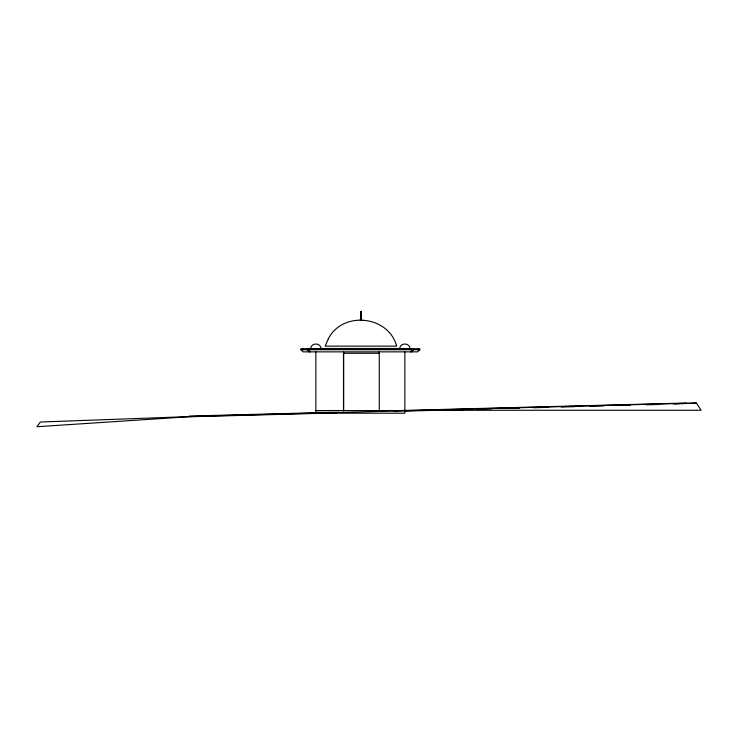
<?xml version="1.0" encoding="UTF-8"?>
<svg xmlns="http://www.w3.org/2000/svg" width="738" height="738" viewBox="0 0 738 738"><rect width="100%" height="100%" fill="white"/><g stroke="black" fill="none" stroke-linecap="round" stroke-linejoin="round"><path stroke-width="1.11" d="M360.947 314.831L360.753 319.785M361.02 312.183L361.251 311.279L361.085 311.768M360.937 314.868L360.993 314.01M361.122 313.991L360.919 311.713M310.799 347.792C311.906 342.764 319.803 342.764 320.91 347.792M399.784 347.792C400.891 342.764 408.797 342.764 409.904 347.792M360.845 314.868L361.426 319.886M410.762 351.86L412.699 349.72L412.699 348.714M411.555 351.86L413.52 349.72L413.52 348.714M419.774 349.72L417.56 351.86L303.134 351.86L300.929 349.72L300.929 348.714L419.774 348.714L419.774 349.72L300.929 349.72M425.005 410.273L701.1 410.273L696.423 403.031L673.96 404.055M361.002 315.855L361.002 316.436M361.002 317.165L361.002 317.746M189.029 416.075L315.679 412.754M393.972 410.697L686.414 403.031M696.423 403.031L203.716 416.075L40.396 422.025L36.9 426.721L188.098 416.804L336.685 412.902M404.599 411.121L464.46 409.553M477.117 409.221L492.089 408.824M504.746 408.492L519.709 408.105M533.528 407.745L548.491 407.348M561.157 407.016L574.967 406.656M589.93 406.26L603.749 405.9M617.558 405.54L619.865 405.476M622.162 405.411L630.224 405.208M646.34 404.784L658.997 404.452M393.723 410.697L404.848 410.568L315.855 410.568L339.203 410.697M361.002 318.281L360.153 319.785M320.476 348.502L400.31 348.502M310.624 349.148L321.095 349.148L321.095 348.502M410.079 349.148L399.609 349.148L399.609 348.502M343.65 353.29L379.267 353.29M361.251 311.362L361.269 319.185L362.072 320.301M309.148 351.86L307.183 349.72L307.183 348.714M309.942 351.86L308.004 349.72L308.004 348.714M417.625 348.714L417.625 349.72M411.61 348.714L411.61 349.72M410.817 348.714L410.817 349.72M404.848 351.86L404.848 413.197L315.855 413.197L315.855 351.86M379.267 351.86L379.267 410.872M343.65 352.109L343.65 410.715M343.493 352.118L343.493 410.872M309.877 348.714L309.877 349.72M309.093 348.714L309.093 349.72M303.069 348.714L303.069 349.72M360.956 313.761L360.891 313.816M328.299 338.862L325.172 346.14L396.647 346.14C388.686 315.55 342.515 310.606 328.299 338.862"/></g></svg>
